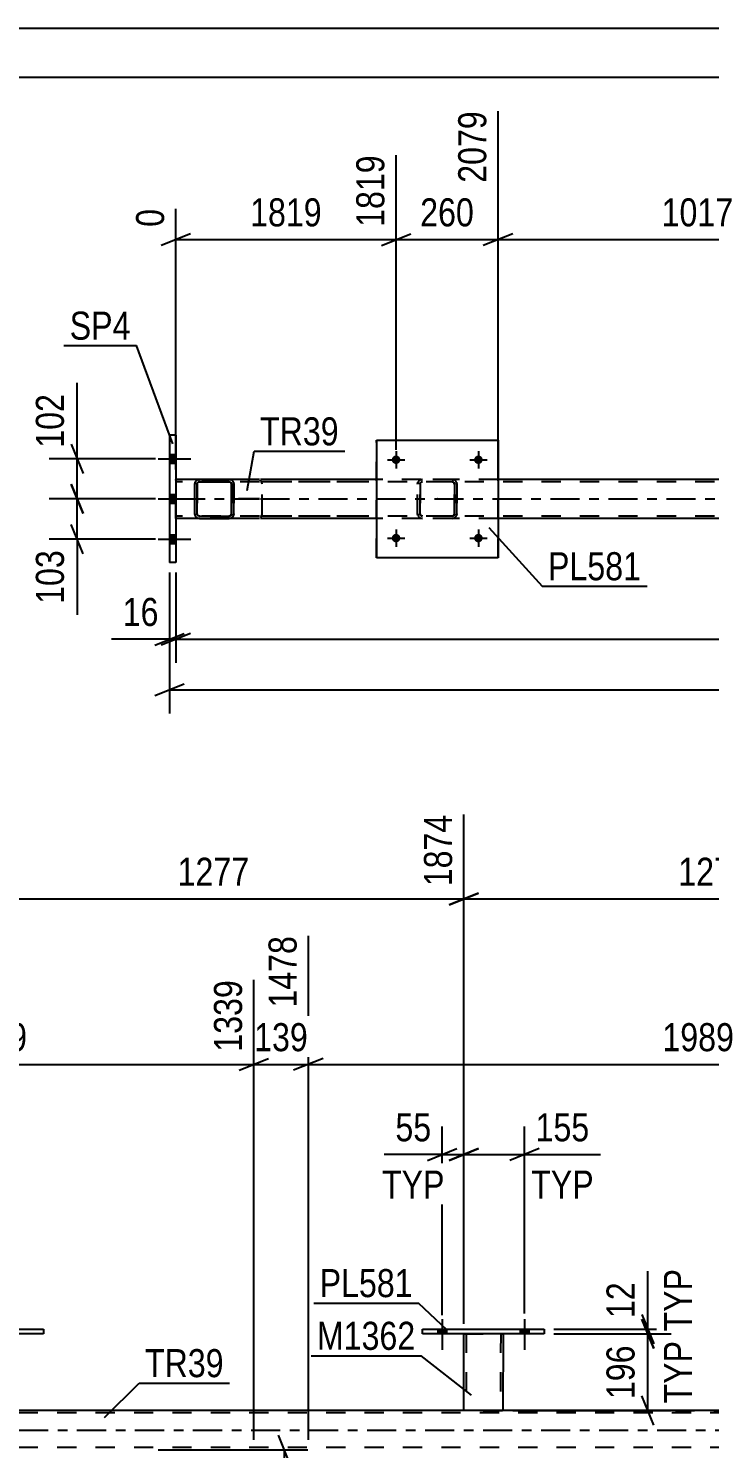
# Model space of a CAD drawing. Header units: millimetres. Extents: x 0 to 841, y 0 to 594.
# Drawn here: x 103.9 to 173.4, y 449 to 594 of the extents above; entities that cross this region are included whole.
import ezdxf

# ---------------------------------------------------------------- set-up
doc = ezdxf.new("R2010")
doc.units = ezdxf.units.MM
doc.linetypes.add('DXK_LINE_DOT2', pattern=[3.9198, 1.9599, -1.9599])
doc.linetypes.add('DXK_LINE_DOT3', pattern=[5.9187, 2.979, -0.9799, 0.9799, -0.9799])
doc.styles.add('Arial Narrow', font='ARIALN.TTF', dxfattribs={"height": 0.2})

# ---------------------------------------------------------------- blocks, each defined once
blk = doc.blocks.new('Unknown-247343265-1137')
at = {"color": 5, "linetype": 'Continuous'}
for p, q in [((841, 594), (0, 594)), ((836, 589), (5, 589))]:
    blk.add_line(p, q, dxfattribs=at)
blk = doc.blocks.new('Part-247343265-34377 - 2302')
at = {"color": 7, "linetype": 'DXK_LINE_DOT2'}
for p, q in [((137.34, 547.96), (127.58, 547.96)), ((137.34, 547.72), (127.58, 547.72)), ((127.74, 547.65), (127.74, 547.66)), ((127.78, 547.48), (127.74, 547.65)), ((127.78, 544.44), (127.78, 547.48)), ((137.34, 544.2), (127.58, 544.2)), ((137.34, 543.96), (127.58, 543.96)), ((127.74, 544.26), (127.78, 544.44))]:
    blk.add_line(p, q, dxfattribs=at)
for centre, start, end in [((127.29, 547.47), 23.8494, 53.8607), ((127.29, 544.46), 306.1393, 336.1506)]:
    blk.add_arc(centre, 0.492, start, end, dxfattribs=at)
blk = doc.blocks.new('Part-247343265-34385 - 2302')
at = {"color": 2, "linetype": 'Continuous'}
for p, q in [((118.96, 552.46), (118.32, 552.46)), ((118.32, 552.46), (118.32, 539.46)), ((118.96, 552.46), (118.96, 539.46)), ((118.96, 539.46), (118.32, 539.46))]:
    blk.add_line(p, q, dxfattribs=at)
blk = doc.blocks.new('Part-247343265-34478 - 2302')
at = {"color": 7, "linetype": 'DXK_LINE_DOT2'}
for p, q in [((143.63, 547.48), (143.66, 547.66)), ((143.67, 547.66), (143.63, 547.48)), ((143.63, 544.44), (143.63, 547.48)), ((143.63, 547.48), (143.63, 547.48)), ((143.63, 544.44), (143.63, 547.48)), ((143.87, 547.48), (143.89, 547.57)), ((143.88, 547.57), (143.87, 547.48)), ((143.87, 544.44), (143.87, 547.48)), ((143.87, 547.48), (143.87, 547.48)), ((143.87, 547.48), (143.87, 544.44)), ((143.94, 547.65), (143.88, 547.57)), ((143.89, 547.57), (143.94, 547.65)), ((143.92, 547.92), (144.11, 547.96)), ((144.11, 547.96), (143.93, 547.92)), ((143.94, 547.65), (144.02, 547.7)), ((144.01, 547.7), (143.94, 547.65)), ((144.11, 547.72), (144.01, 547.7)), ((144.02, 547.7), (144.11, 547.72)), ((147.15, 547.96), (144.11, 547.96)), ((147.15, 547.72), (144.11, 547.72)), ((147.15, 547.96), (147.33, 547.92)), ((147.34, 547.92), (147.15, 547.96)), ((147.15, 547.72), (147.24, 547.7)), ((147.24, 547.7), (147.15, 547.72)), ((147.24, 547.7), (147.32, 547.65)), ((147.32, 547.65), (147.24, 547.7)), ((147.32, 547.65), (147.37, 547.57)), ((147.37, 547.57), (147.32, 547.65)), ((147.37, 547.57), (147.39, 547.48)), ((147.39, 547.48), (147.37, 547.57)), ((147.39, 544.44), (147.39, 547.48)), ((147.39, 547.48), (147.39, 547.48)), ((147.39, 547.48), (147.39, 544.44)), ((147.59, 547.66), (147.63, 547.48)), ((147.63, 547.48), (147.6, 547.66)), ((147.63, 544.44), (147.63, 547.48)), ((147.63, 547.48), (147.63, 547.48)), ((147.63, 547.48), (147.63, 544.44)), ((143.63, 544.44), (143.63, 544.44)), ((143.66, 544.26), (143.63, 544.44)), ((143.63, 544.44), (143.67, 544.26)), ((143.87, 544.44), (143.87, 544.44)), ((143.89, 544.35), (143.87, 544.44)), ((143.87, 544.44), (143.88, 544.35)), ((143.88, 544.35), (143.94, 544.27)), ((143.94, 544.27), (143.89, 544.35)), ((144.11, 543.96), (143.92, 544)), ((143.93, 544), (144.11, 543.96)), ((144.02, 544.22), (143.94, 544.27)), ((143.94, 544.27), (144.01, 544.22)), ((144.01, 544.22), (144.11, 544.2)), ((144.11, 544.2), (144.02, 544.22)), ((147.15, 544.2), (144.11, 544.2)), ((147.15, 543.96), (144.11, 543.96)), ((147.24, 544.22), (147.15, 544.2)), ((147.15, 544.2), (147.24, 544.22)), ((147.33, 544), (147.15, 543.96)), ((147.15, 543.96), (147.34, 544)), ((147.32, 544.27), (147.24, 544.22)), ((147.24, 544.22), (147.32, 544.27)), ((147.37, 544.35), (147.32, 544.27)), ((147.32, 544.27), (147.37, 544.35)), ((147.39, 544.44), (147.37, 544.35)), ((147.37, 544.35), (147.39, 544.44)), ((147.39, 544.44), (147.39, 544.44)), ((147.63, 544.44), (147.59, 544.26)), ((147.6, 544.26), (147.63, 544.44)), ((147.63, 544.44), (147.63, 544.44))]:
    blk.add_line(p, q, dxfattribs=at)
at = {"color": 7, "linetype": 'DXK_LINE_DOT3'}
blk.add_line((145.64, 545.96), (145.62, 545.96), dxfattribs=at)
at = {"color": 7, "linetype": 'DXK_LINE_DOT2'}
for centre, start, end in [((144.11, 547.48), 112.5, 157.5), ((144.11, 547.48), 112.5, 157.5), ((147.15, 547.48), 22.5, 67.5), ((147.15, 547.48), 22.5, 67.5), ((144.11, 544.44), 202.5, 247.5), ((144.11, 544.44), 202.5, 247.5), ((147.15, 544.44), 292.5, 337.5), ((147.15, 544.44), 292.5, 337.5)]:
    blk.add_arc(centre, 0.48, start, end, dxfattribs=at)
blk = doc.blocks.new('Part-247343265-34479 - 2302')
at = {"color": 2, "linetype": 'Continuous'}
for p, q in [((139.43, 551.96), (139.43, 539.96)), ((139.43, 551.96), (151.83, 551.96)), ((151.83, 551.96), (151.83, 539.96)), ((151.83, 539.96), (139.43, 539.96))]:
    blk.add_line(p, q, dxfattribs=at)
at = {"color": 7, "linetype": 'DXK_LINE_DOT2'}
for p, q in [((139.43, 539.96), (139.43, 551.96)), ((151.83, 539.96), (151.83, 551.96))]:
    blk.add_line(p, q, dxfattribs=at)
blk = doc.blocks.new('Part-247343265-34480 - 2302')
at = {"color": 7, "linetype": 'DXK_LINE_DOT3'}
blk.add_line((127.48, 545.96), (125.34, 545.96), dxfattribs=at)
blk = doc.blocks.new('Part-247343265-34482 - 2302')
at = {"color": 2, "linetype": 'Continuous'}
for p, q in [((120.92, 547.66), (120.88, 547.48)), ((120.88, 544.44), (120.88, 547.48)), ((120.88, 547.48), (120.88, 547.48)), ((121.12, 547.48), (121.14, 547.57)), ((121.12, 544.44), (121.12, 547.48)), ((121.12, 547.48), (121.12, 547.48)), ((121.14, 547.57), (121.19, 547.65)), ((121.36, 547.96), (121.18, 547.92)), ((121.19, 547.65), (121.27, 547.7)), ((121.27, 547.7), (121.36, 547.72)), ((121.36, 547.96), (124.4, 547.96)), ((121.36, 547.96), (121.36, 547.96)), ((121.36, 547.72), (124.4, 547.72)), ((121.36, 547.72), (121.36, 547.72)), ((124.4, 547.96), (124.4, 547.96)), ((124.58, 547.92), (124.4, 547.96)), ((124.4, 547.72), (124.4, 547.72)), ((124.4, 547.72), (124.49, 547.7)), ((124.49, 547.7), (124.57, 547.65)), ((124.57, 547.65), (124.62, 547.57)), ((124.62, 547.57), (124.64, 547.48)), ((124.64, 544.44), (124.64, 547.48)), ((124.64, 547.48), (124.64, 547.48)), ((124.88, 547.48), (124.84, 547.66)), ((124.88, 544.44), (124.88, 547.48)), ((124.88, 547.48), (124.88, 547.48)), ((120.88, 544.44), (120.88, 544.44)), ((120.88, 544.44), (120.92, 544.26)), ((121.12, 544.44), (121.12, 544.44)), ((121.14, 544.35), (121.12, 544.44)), ((121.14, 544.35), (121.19, 544.27)), ((121.18, 544), (121.36, 543.96)), ((121.19, 544.27), (121.27, 544.22)), ((121.36, 544.2), (121.27, 544.22)), ((121.36, 544.2), (124.4, 544.2)), ((121.36, 544.2), (121.36, 544.2)), ((121.36, 543.96), (124.4, 543.96)), ((121.36, 543.96), (121.36, 543.96)), ((124.49, 544.22), (124.4, 544.2)), ((124.4, 544.2), (124.4, 544.2)), ((124.4, 543.96), (124.58, 544)), ((124.4, 543.96), (124.4, 543.96)), ((124.57, 544.27), (124.49, 544.22)), ((124.62, 544.35), (124.57, 544.27)), ((124.64, 544.44), (124.62, 544.35)), ((124.64, 544.44), (124.64, 544.44)), ((124.84, 544.26), (124.88, 544.44)), ((124.88, 544.44), (124.88, 544.44))]:
    blk.add_line(p, q, dxfattribs=at)
at = {"color": 7, "linetype": 'DXK_LINE_DOT2'}
for p, q in [((120.88, 547.48), (120.92, 547.66)), ((120.88, 544.44), (120.88, 547.48)), ((121.14, 547.57), (121.12, 547.48)), ((121.12, 547.48), (121.12, 544.44)), ((121.19, 547.65), (121.14, 547.57)), ((121.18, 547.92), (121.36, 547.96)), ((121.27, 547.7), (121.19, 547.65)), ((121.36, 547.72), (121.27, 547.7)), ((121.36, 547.96), (124.4, 547.96)), ((124.4, 547.72), (121.36, 547.72)), ((124.4, 547.96), (124.58, 547.92)), ((124.4, 547.72), (124.4, 547.72)), ((124.49, 547.7), (124.49, 547.7)), ((124.57, 547.65), (124.57, 547.65)), ((124.64, 547.48), (124.62, 547.57)), ((124.64, 547.48), (124.64, 544.44)), ((124.84, 547.66), (124.88, 547.48)), ((124.88, 547.48), (124.88, 544.44)), ((120.92, 544.26), (120.88, 544.44)), ((121.12, 544.44), (121.14, 544.35)), ((121.14, 544.35), (121.14, 544.35)), ((121.36, 543.96), (121.18, 544)), ((121.36, 544.2), (124.4, 544.2)), ((121.36, 543.96), (124.4, 543.96)), ((124.4, 544.2), (124.49, 544.22)), ((124.58, 544), (124.4, 543.96)), ((124.49, 544.22), (124.57, 544.27)), ((124.57, 544.27), (124.62, 544.35)), ((124.62, 544.35), (124.64, 544.44)), ((124.88, 544.44), (124.84, 544.26))]:
    blk.add_line(p, q, dxfattribs=at)
at = {"color": 2, "linetype": 'Continuous'}
for centre, start, end in [((121.36, 547.48), 112.5001, 157.5001), ((124.4, 547.48), 22.5001, 67.5001), ((121.36, 544.44), 202.5001, 247.5001), ((124.4, 544.44), 292.5001, 337.5001)]:
    blk.add_arc(centre, 0.48, start, end, dxfattribs=at)
at = {"color": 7, "linetype": 'DXK_LINE_DOT2'}
for centre, start, end in [((121.36, 547.48), 112.5001, 157.5001), ((124.4, 547.48), 22.5001, 67.5001), ((121.36, 544.44), 202.5001, 247.5001), ((124.4, 544.44), 292.5001, 337.5001)]:
    blk.add_arc(centre, 0.48, start, end, dxfattribs=at)
blk = doc.blocks.new('Part-247343265-34483 - 2302')
at = {"color": 2, "linetype": 'Continuous'}
for p, q in [((127.48, 547.96), (118.96, 547.96)), ((139.43, 547.96), (127.58, 547.96)), ((190.51, 547.96), (151.83, 547.96)), ((121.36, 543.96), (118.96, 543.96)), ((127.48, 543.96), (124.41, 543.96)), ((139.43, 543.96), (127.58, 543.96)), ((190.51, 543.96), (151.83, 543.96))]:
    blk.add_line(p, q, dxfattribs=at)
at = {"color": 7, "linetype": 'DXK_LINE_DOT2'}
for p, q in [((118.96, 543.96), (118.96, 547.96)), ((127.48, 547.72), (118.96, 547.72)), ((789.32, 547.72), (127.58, 547.72)), ((151.83, 547.96), (139.43, 547.96)), ((127.48, 544.2), (118.96, 544.2)), ((124.41, 543.96), (121.36, 543.96)), ((789.32, 544.2), (127.58, 544.2)), ((151.83, 543.96), (139.43, 543.96))]:
    blk.add_line(p, q, dxfattribs=at)
at = {"color": 7, "linetype": 'DXK_LINE_DOT3'}
for p, q in [((118.96, 545.96), (127.48, 545.96)), ((127.58, 545.96), (789.32, 545.96))]:
    blk.add_line(p, q, dxfattribs=at)
blk = doc.blocks.new('Bolt-247343265-34486 - 2302')
at = {"linetype": 'Continuous'}
for points in [[(118.96, 549.62), (118.96, 550.5), (118.32, 550.5), (118.32, 549.62)], [(118.96, 549.62), (118.96, 550.5), (118.32, 550.5), (118.32, 549.62)], [(118.96, 549.62), (118.96, 550.5), (118.32, 550.5), (118.32, 549.62)], [(118.96, 545.52), (118.96, 546.4), (118.32, 546.4), (118.32, 545.52)], [(118.96, 545.52), (118.96, 546.4), (118.32, 546.4), (118.32, 545.52)], [(118.96, 541.42), (118.96, 542.3), (118.32, 542.3), (118.32, 541.42)], [(118.96, 541.42), (118.96, 542.3), (118.32, 542.3), (118.32, 541.42)], [(118.96, 541.42), (118.96, 542.3), (118.32, 542.3), (118.32, 541.42)]]:
    blk.add_hatch(color=1, dxfattribs=at).paths.add_polyline_path(points)
at = {"color": 1, "linetype": 'Continuous'}
for p, q in [((117.16, 550.06), (120.48, 550.06)), ((117.16, 550.06), (120.48, 550.06)), ((117.16, 550.06), (120.48, 550.06)), ((118.32, 550.5), (118.96, 550.5)), ((118.32, 550.5), (118.96, 550.5)), ((118.32, 550.5), (118.96, 550.5)), ((118.32, 549.62), (118.96, 549.62)), ((118.32, 549.62), (118.96, 549.62)), ((118.32, 549.62), (118.96, 549.62)), ((117.16, 545.96), (120.48, 545.96)), ((117.16, 545.96), (120.48, 545.96)), ((118.32, 546.4), (118.96, 546.4)), ((118.32, 546.4), (118.96, 546.4)), ((118.32, 545.52), (118.96, 545.52)), ((118.32, 545.52), (118.96, 545.52)), ((118.32, 542.3), (118.96, 542.3)), ((118.32, 542.3), (118.96, 542.3)), ((118.32, 542.3), (118.96, 542.3)), ((117.16, 541.86), (120.48, 541.86)), ((117.16, 541.86), (120.48, 541.86)), ((117.16, 541.86), (120.48, 541.86)), ((118.32, 541.42), (118.96, 541.42)), ((118.32, 541.42), (118.96, 541.42)), ((118.32, 541.42), (118.96, 541.42))]:
    blk.add_line(p, q, dxfattribs=at)
blk = doc.blocks.new('Bolt-247343265-34519 - 2302')
at = {"linetype": 'Continuous'}
for points in [[(141.87, 541.96, -1), (140.99, 541.96, -1)], [(150.27, 541.96, -1), (149.39, 541.96, -1)]]:
    blk.add_hatch(color=1, dxfattribs=at).paths.add_polyline_path(points)
at = {"color": 1, "linetype": 'Continuous'}
for p, q in [((141.43, 542.84), (141.43, 541.08)), ((149.83, 542.84), (149.83, 541.08)), ((140.55, 541.96), (142.31, 541.96)), ((148.95, 541.96), (150.71, 541.96))]:
    blk.add_line(p, q, dxfattribs=at)
blk = doc.blocks.new('Bolt-247343265-34520 - 2302')
at = {"linetype": 'Continuous'}
for points in [[(141.87, 549.96, -1), (140.99, 549.96, -1)], [(150.27, 549.96, -1), (149.39, 549.96, -1)]]:
    blk.add_hatch(color=1, dxfattribs=at).paths.add_polyline_path(points)
at = {"color": 1, "linetype": 'Continuous'}
for p, q in [((140.55, 549.96), (142.31, 549.96)), ((141.43, 550.84), (141.43, 549.08)), ((148.95, 549.96), (150.71, 549.96)), ((149.83, 550.84), (149.83, 549.08))]:
    blk.add_line(p, q, dxfattribs=at)
blk = doc.blocks.new('Bolt-247343265-35650 - 2635')
at = {"linetype": 'Continuous'}
for points in [[(145.7, 460.73), (146.58, 460.73), (146.58, 461.21), (145.7, 461.21)], [(154.1, 460.73), (154.98, 460.73), (154.98, 461.21), (154.1, 461.21)]]:
    blk.add_hatch(color=1, dxfattribs=at).paths.add_polyline_path(points)
at = {"color": 1, "linetype": 'Continuous'}
for p, q in [((145.7, 461.21), (145.7, 460.73)), ((146.14, 462.21), (146.14, 459.09)), ((146.58, 461.21), (146.58, 460.73)), ((154.1, 461.21), (154.1, 460.73)), ((154.54, 462.21), (154.54, 459.09)), ((154.98, 461.21), (154.98, 460.73))]:
    blk.add_line(p, q, dxfattribs=at)
blk = doc.blocks.new('Part-247343265-35610 - 2635')
at = {"color": 2, "linetype": 'Continuous'}
for p, q in [((144.14, 460.73), (144.14, 461.21)), ((144.14, 461.21), (156.54, 461.21)), ((156.54, 461.21), (156.54, 460.73)), ((156.54, 460.73), (144.14, 460.73))]:
    blk.add_line(p, q, dxfattribs=at)
blk = doc.blocks.new('Part-247343265-35614 - 2635')
at = {"color": 7, "linetype": 'DXK_LINE_DOT2'}
for p, q in [((779.1, 452.65), (73.36, 452.65)), ((150.33, 452.89), (779.1, 452.89)), ((152.33, 452.89), (150.33, 452.89)), ((779.1, 449.13), (73.36, 449.13))]:
    blk.add_line(p, q, dxfattribs=at)
at = {"color": 2, "linetype": 'Continuous'}
for p, q in [((150.33, 452.89), (101.25, 452.89)), ((199.42, 452.89), (152.33, 452.89))]:
    blk.add_line(p, q, dxfattribs=at)
at = {"color": 7, "linetype": 'DXK_LINE_DOT3'}
blk.add_line((73.36, 450.89), (779.1, 450.89), dxfattribs=at)
blk = doc.blocks.new('Part-247343265-35609 - 2635')
at = {"color": 2, "linetype": 'Continuous'}
for p, q in [((148.33, 452.89), (148.34, 460.73)), ((152.34, 460.73), (152.33, 452.88)), ((152.29, 452.88), (148.33, 452.89)), ((152.33, 452.88), (152.29, 452.88))]:
    blk.add_line(p, q, dxfattribs=at)
at = {"color": 7, "linetype": 'DXK_LINE_DOT2'}
for p, q in [((148.34, 460.73), (152.34, 460.73)), ((148.34, 460.73), (148.34, 460.73)), ((148.34, 460.73), (148.34, 460.73)), ((148.58, 460.73), (148.57, 452.89)), ((152.1, 460.73), (152.09, 452.88)), ((152.34, 460.73), (152.34, 460.73)), ((152.34, 460.73), (152.34, 460.73)), ((152.07, 452.88), (152.09, 452.88))]:
    blk.add_line(p, q, dxfattribs=at)
blk = doc.blocks.new('Part-247343265-35612 - 2635')
at = {"color": 2, "linetype": 'Continuous'}
for p, q in [((93.06, 460.73), (93.06, 461.21)), ((93.06, 461.21), (105.46, 461.21)), ((105.46, 461.21), (105.46, 460.73)), ((105.46, 460.73), (93.06, 460.73))]:
    blk.add_line(p, q, dxfattribs=at)
blk = doc.blocks.new('Bolt-247343265-35651 - 2635')
at = {"linetype": 'Continuous'}
for points in [[(145.7, 460.73), (146.58, 460.73), (146.58, 461.21), (145.7, 461.21)], [(154.1, 460.73), (154.98, 460.73), (154.98, 461.21), (154.1, 461.21)]]:
    blk.add_hatch(color=1, dxfattribs=at).paths.add_polyline_path(points)
at = {"color": 1, "linetype": 'Continuous'}
for p, q in [((145.7, 461.21), (145.7, 460.73)), ((146.14, 462.21), (146.14, 459.09)), ((146.58, 461.21), (146.58, 460.73)), ((154.1, 461.21), (154.1, 460.73)), ((154.54, 462.21), (154.54, 459.09)), ((154.98, 461.21), (154.98, 460.73))]:
    blk.add_line(p, q, dxfattribs=at)
blk = doc.blocks.new('StraightDimension-247343265-36784 - 2302')
at = {"color": 7, "linetype": 'Continuous'}
for p, q in [((118.32, 538.46), (118.32, 524.06)), ((119.82, 527.06), (116.82, 525.86)), ((118.32, 526.46), (789.96, 526.46))]:
    blk.add_line(p, q, dxfattribs=at)
blk = doc.blocks.new('StraightDimension-247343265-36829 - 2302')
at = {"color": 7, "linetype": 'Continuous'}
for p, q in [((118.96, 538.46), (118.96, 529.24)), ((120.46, 532.24), (117.46, 531.04)), ((118.96, 531.64), (789.32, 531.64))]:
    blk.add_line(p, q, dxfattribs=at)
blk = doc.blocks.new('StraightDimension-247343265-36830 - 2302')
at = {"color": 7, "linetype": 'Continuous'}
for p, q in [((118.32, 538.46), (118.32, 529.24)), ((118.96, 538.46), (118.96, 529.24)), ((116.82, 531.04), (119.82, 532.24)), ((120.46, 532.24), (117.46, 531.04)), ((118.32, 531.64), (112.41, 531.64)), ((118.32, 531.64), (112.41, 531.64)), ((118.32, 531.64), (118.96, 531.64))]:
    blk.add_line(p, q, dxfattribs=at)
at = {"color": 0}
blk.add_wipeout([(117.79, 532.39), (117.79, 536.59), (112.94, 536.59), (112.94, 532.39)], dxfattribs=at)
at = {"color": 3, "style": 'Arial Narrow'}
blk.add_text('16', height=2.863, dxfattribs=at).set_placement((113.54, 532.99))
blk = doc.blocks.new('StraightDimension-247343265-45049 - 2302')
at = {"color": 7, "linetype": 'Continuous'}
for p, q in [((151.83, 548.96), (151.83, 585.56)), ((192.51, 550.96), (192.51, 581.06)), ((153.33, 573.04), (150.33, 571.84)), ((191.01, 571.84), (194.01, 573.04)), ((151.83, 572.44), (192.51, 572.44))]:
    blk.add_line(p, q, dxfattribs=at)
at = {"color": 0}
blk.add_wipeout([(176.43, 573.19), (176.43, 577.39), (167.92, 577.39), (167.92, 573.19)], dxfattribs=at)
at = {"color": 3, "style": 'Arial Narrow'}
blk.add_text('1017', height=2.863, dxfattribs=at).set_placement((168.52, 573.79))
at = {"color": 0, "linetype": 'Continuous'}
blk.add_wipeout([(191.91, 581.66), (187.71, 581.66), (187.71, 573.14), (191.91, 573.14)], dxfattribs=at)
at = {"color": 3, "linetype": 'Continuous', "style": 'Arial Narrow'}
blk.add_text('3096', height=2.863, rotation=90.0002, dxfattribs=at).set_placement((191.31, 573.74))
blk = doc.blocks.new('StraightDimension-247343265-45050 - 2302')
at = {"color": 7, "linetype": 'Continuous'}
for p, q in [((151.83, 548.96), (151.83, 585.56)), ((141.43, 550.96), (141.43, 581.06)), ((139.93, 571.84), (142.93, 573.04)), ((153.33, 573.04), (150.33, 571.84)), ((141.43, 572.44), (151.83, 572.44))]:
    blk.add_line(p, q, dxfattribs=at)
at = {"color": 0}
blk.add_wipeout([(149.97, 573.19), (149.97, 577.39), (143.29, 577.39), (143.29, 573.19)], dxfattribs=at)
at = {"color": 3, "style": 'Arial Narrow'}
blk.add_text('260', height=2.863, dxfattribs=at).set_placement((143.89, 573.79))
at = {"color": 0, "linetype": 'Continuous'}
blk.add_wipeout([(151.23, 586.16), (147.03, 586.16), (147.03, 577.64), (151.23, 577.64)], dxfattribs=at)
at = {"color": 3, "linetype": 'Continuous', "style": 'Arial Narrow'}
blk.add_text('2079', height=2.863, rotation=90.0002, dxfattribs=at).set_placement((150.63, 578.24))
blk = doc.blocks.new('StraightDimension-247343265-45051 - 2302')
at = {"color": 7, "linetype": 'Continuous'}
for p, q in [((141.43, 550.96), (141.43, 581.06)), ((118.96, 548.96), (118.96, 575.57)), ((120.46, 573.04), (117.46, 571.84)), ((139.93, 571.84), (142.93, 573.04)), ((118.96, 572.44), (141.43, 572.44))]:
    blk.add_line(p, q, dxfattribs=at)
at = {"color": 0}
blk.add_wipeout([(134.45, 573.19), (134.45, 577.39), (125.94, 577.39), (125.94, 573.19)], dxfattribs=at)
at = {"color": 3, "style": 'Arial Narrow'}
blk.add_text('1819', height=2.863, dxfattribs=at).set_placement((126.54, 573.79))
at = {"color": 0, "linetype": 'Continuous'}
for points in [[(140.83, 581.66), (136.63, 581.66), (136.63, 573.14), (140.83, 573.14)], [(118.36, 576.17), (114.16, 576.17), (114.16, 573.14), (118.36, 573.14)]]:
    blk.add_wipeout(points, dxfattribs=at)
at = {"color": 3, "linetype": 'Continuous', "style": 'Arial Narrow'}
for s, height, p in [('1819', 2.863, (140.23, 573.74)), ('0', 2.86, (117.76, 573.74))]:
    blk.add_text(s, height=height, rotation=90.0002, dxfattribs=at).set_placement(p)
blk = doc.blocks.new('StraightDimension-247343265-45738 - 2302')
at = {"color": 7, "linetype": 'Continuous'}
for p, q in [((108.89, 550.06), (108.89, 557.8)), ((108.89, 550.06), (108.89, 557.8)), ((108.29, 551.56), (109.49, 548.56)), ((116.89, 550.06), (106.04, 550.06)), ((108.89, 545.96), (108.89, 550.06)), ((109.49, 544.46), (108.29, 547.46)), ((116.89, 545.96), (106.04, 545.96))]:
    blk.add_line(p, q, dxfattribs=at)
at = {"color": 0}
blk.add_wipeout([(108.14, 557.27), (103.94, 557.27), (103.94, 550.59), (108.14, 550.59)], dxfattribs=at)
at = {"color": 3, "style": 'Arial Narrow'}
blk.add_text('102', height=2.863, rotation=90.0002, dxfattribs=at).set_placement((107.54, 551.19))
blk = doc.blocks.new('StraightDimension-247343265-45739 - 2302')
at = {"color": 7, "linetype": 'Continuous'}
for p, q in [((108.29, 547.46), (109.49, 544.46)), ((116.89, 545.96), (106.04, 545.96)), ((108.89, 541.86), (108.89, 545.96)), ((109.49, 540.36), (108.29, 543.36)), ((116.89, 541.86), (106.04, 541.86)), ((108.89, 541.86), (108.89, 534.13)), ((108.89, 541.86), (108.89, 534.13))]:
    blk.add_line(p, q, dxfattribs=at)
at = {"color": 0}
blk.add_wipeout([(108.14, 541.34), (103.94, 541.34), (103.94, 534.65), (108.14, 534.65)], dxfattribs=at)
at = {"color": 3, "style": 'Arial Narrow'}
blk.add_text('103', height=2.863, rotation=90.0002, dxfattribs=at).set_placement((107.54, 535.25))
blk = doc.blocks.new('StraightDimension-247343265-46084 - 2635')
at = {"color": 7, "linetype": 'Continuous'}
for p, q in [((148.34, 461.73), (148.34, 513.74)), ((199.42, 461.73), (199.42, 513.74)), ((149.84, 505.72), (146.84, 504.52)), ((148.34, 505.12), (199.42, 505.12)), ((197.92, 504.52), (200.92, 505.72))]:
    blk.add_line(p, q, dxfattribs=at)
at = {"color": 0}
blk.add_wipeout([(178.13, 505.87), (178.13, 510.07), (169.62, 510.07), (169.62, 505.87)], dxfattribs=at)
at = {"color": 3, "style": 'Arial Narrow'}
blk.add_text('1277', height=2.863, dxfattribs=at).set_placement((170.22, 506.47))
at = {"color": 0, "linetype": 'Continuous'}
blk.add_wipeout([(198.82, 514.34), (194.62, 514.34), (194.62, 505.82), (198.82, 505.82)], dxfattribs=at)
at = {"color": 3, "linetype": 'Continuous', "style": 'Arial Narrow'}
blk.add_text('3151', height=2.863, rotation=90.0002, dxfattribs=at).set_placement((198.22, 506.42))
blk = doc.blocks.new('StraightDimension-247343265-46260 - 2635')
at = {"color": 7, "linetype": 'Continuous'}
for p, q in [((132.48, 449.89), (132.48, 501.35)), ((212.04, 449.89), (212.04, 496.85)), ((133.98, 488.83), (130.98, 487.63)), ((210.54, 487.63), (213.54, 488.83)), ((132.48, 488.23), (212.04, 488.23))]:
    blk.add_line(p, q, dxfattribs=at)
at = {"color": 0}
blk.add_wipeout([(176.52, 488.98), (176.52, 493.18), (168, 493.18), (168, 488.98)], dxfattribs=at)
at = {"color": 3, "style": 'Arial Narrow'}
blk.add_text('1989', height=2.863, dxfattribs=at).set_placement((168.6, 489.58))
at = {"color": 0, "linetype": 'Continuous'}
blk.add_wipeout([(211.44, 497.45), (207.24, 497.45), (207.24, 488.93), (211.44, 488.93)], dxfattribs=at)
at = {"color": 3, "linetype": 'Continuous', "style": 'Arial Narrow'}
blk.add_text('3467', height=2.863, rotation=90.0002, dxfattribs=at).set_placement((210.84, 489.53))
blk = doc.blocks.new('StraightDimension-247343265-46261 - 2635')
at = {"color": 7, "linetype": 'Continuous'}
for p, q in [((132.48, 449.89), (132.48, 501.35)), ((126.91, 449.89), (126.91, 496.85)), ((125.41, 487.63), (128.41, 488.83)), ((133.98, 488.83), (130.98, 487.63)), ((126.91, 488.23), (132.48, 488.23))]:
    blk.add_line(p, q, dxfattribs=at)
at = {"color": 0}
blk.add_wipeout([(133.04, 488.98), (133.04, 493.18), (126.35, 493.18), (126.35, 488.98)], dxfattribs=at)
at = {"color": 3, "style": 'Arial Narrow'}
blk.add_text('139', height=2.863, dxfattribs=at).set_placement((126.95, 489.58))
at = {"color": 0, "linetype": 'Continuous'}
blk.add_wipeout([(131.88, 501.95), (127.68, 501.95), (127.68, 493.43), (131.88, 493.43)], dxfattribs=at)
at = {"color": 3, "linetype": 'Continuous', "style": 'Arial Narrow'}
blk.add_text('1478', height=2.863, rotation=90.0002, dxfattribs=at).set_placement((131.28, 494.03))
blk = doc.blocks.new('StraightDimension-247343265-45964 - 2635')
at = {"color": 7, "linetype": 'Continuous'}
for p, q in [((130.63, 447.39), (129.43, 450.39)), ((117.17, 448.89), (132.43, 448.89)), ((130.03, 327.67), (130.03, 448.89)), ((129.43, 329.17), (130.63, 326.17)), ((109.24, 327.67), (132.43, 327.67))]:
    blk.add_line(p, q, dxfattribs=at)
at = {"color": 0}
blk.add_wipeout([(129.28, 392.53), (125.08, 392.53), (125.08, 384.02), (129.28, 384.02)], dxfattribs=at)
at = {"color": 3, "style": 'Arial Narrow'}
blk.add_text('3030', height=2.863, rotation=90.0002, dxfattribs=at).set_placement((128.68, 384.62))
blk = doc.blocks.new('StraightDimension-247343265-46085 - 2635')
at = {"color": 7, "linetype": 'Continuous'}
for p, q in [((148.34, 461.73), (148.34, 513.74)), ((97.26, 461.73), (97.26, 511.91)), ((98.76, 505.72), (95.76, 504.52)), ((97.26, 505.12), (148.34, 505.12)), ((146.84, 504.52), (149.84, 505.72))]:
    blk.add_line(p, q, dxfattribs=at)
at = {"color": 0}
blk.add_wipeout([(127.05, 505.87), (127.05, 510.07), (118.54, 510.07), (118.54, 505.87)], dxfattribs=at)
at = {"color": 3, "style": 'Arial Narrow'}
blk.add_text('1277', height=2.863, dxfattribs=at).set_placement((119.14, 506.47))
at = {"color": 0, "linetype": 'Continuous'}
blk.add_wipeout([(147.74, 514.34), (143.54, 514.34), (143.54, 505.82), (147.74, 505.82)], dxfattribs=at)
at = {"color": 3, "linetype": 'Continuous', "style": 'Arial Narrow'}
blk.add_text('1874', height=2.863, rotation=90.0002, dxfattribs=at).set_placement((147.14, 506.42))
blk = doc.blocks.new('StraightDimension-247343265-46262 - 2635')
at = {"color": 7, "linetype": 'Continuous'}
for p, q in [((126.91, 449.89), (126.91, 496.85)), ((73.36, 453.89), (73.36, 491.36)), ((74.86, 488.83), (71.86, 487.63)), ((125.41, 487.63), (128.41, 488.83)), ((73.36, 488.23), (126.91, 488.23))]:
    blk.add_line(p, q, dxfattribs=at)
at = {"color": 0}
blk.add_wipeout([(104.39, 488.98), (104.39, 493.18), (95.88, 493.18), (95.88, 488.98)], dxfattribs=at)
at = {"color": 3, "style": 'Arial Narrow'}
blk.add_text('1339', height=2.863, dxfattribs=at).set_placement((96.48, 489.58))
at = {"color": 0, "linetype": 'Continuous'}
for points in [[(126.31, 497.45), (122.11, 497.45), (122.11, 488.93), (126.31, 488.93)], [(72.76, 491.96), (68.56, 491.96), (68.56, 488.93), (72.76, 488.93)]]:
    blk.add_wipeout(points, dxfattribs=at)
at = {"color": 3, "linetype": 'Continuous', "style": 'Arial Narrow'}
for s, height, p in [('1339', 2.863, (125.71, 489.53)), ('0', 2.86, (72.16, 489.53))]:
    blk.add_text(s, height=height, rotation=90.0002, dxfattribs=at).set_placement(p)
blk = doc.blocks.new('StraightDimension-247343265-46622 - 2635')
at = {"color": 7, "linetype": 'Continuous'}
for p, q in [((148.34, 461.73), (148.34, 481.88)), ((154.54, 462.79), (154.54, 481.88)), ((146.84, 478.43), (149.84, 479.63)), ((148.34, 479.03), (154.54, 479.03)), ((156.04, 479.63), (153.04, 478.43)), ((154.54, 479.03), (162.27, 479.03)), ((154.54, 479.03), (162.27, 479.03))]:
    blk.add_line(p, q, dxfattribs=at)
at = {"color": 0}
blk.add_wipeout([(161.75, 479.78), (161.75, 483.98), (155.06, 483.98), (155.06, 479.78)], dxfattribs=at)
at = {"color": 0, "linetype": 'Continuous'}
blk.add_wipeout([(162.2, 473.93), (162.2, 478.13), (154.61, 478.13), (154.61, 473.93)], dxfattribs=at)
at = {"color": 3, "style": 'Arial Narrow'}
blk.add_text('155', height=2.863, dxfattribs=at).set_placement((155.66, 480.38))
at = {"color": 3, "linetype": 'Continuous', "style": 'Arial Narrow'}
blk.add_text('TYP', height=2.863, dxfattribs=at).set_placement((155.21, 474.53))
blk = doc.blocks.new('StraightDimension-247343265-46623 - 2635')
at = {"color": 7, "linetype": 'Continuous'}
for p, q in [((146.14, 462.62), (146.14, 481.88)), ((148.34, 461.73), (148.34, 481.88)), ((146.14, 479.03), (140.23, 479.03)), ((146.14, 479.03), (140.23, 479.03)), ((144.64, 478.43), (147.64, 479.63)), ((146.14, 479.03), (148.34, 479.03)), ((149.84, 479.63), (146.84, 478.43))]:
    blk.add_line(p, q, dxfattribs=at)
at = {"color": 0}
blk.add_wipeout([(145.61, 479.78), (145.61, 483.98), (140.76, 483.98), (140.76, 479.78)], dxfattribs=at)
at = {"color": 0, "linetype": 'Continuous'}
blk.add_wipeout([(146.98, 473.93), (146.98, 478.13), (139.39, 478.13), (139.39, 473.93)], dxfattribs=at)
at = {"color": 3, "style": 'Arial Narrow'}
blk.add_text('55', height=2.863, dxfattribs=at).set_placement((141.36, 480.38))
at = {"color": 3, "linetype": 'Continuous', "style": 'Arial Narrow'}
blk.add_text('TYP', height=2.863, dxfattribs=at).set_placement((139.99, 474.53))
blk = doc.blocks.new('StraightDimension-247343265-46665 - 2635')
at = {"color": 7, "linetype": 'Continuous'}
for p, q in [((167.11, 461.21), (167.11, 467.11)), ((167.11, 461.21), (167.11, 467.11)), ((166.51, 462.71), (167.71, 459.71)), ((157.54, 461.21), (169.51, 461.21)), ((167.71, 459.23), (166.51, 462.23)), ((167.11, 460.73), (167.11, 461.21)), ((157.54, 460.73), (169.51, 460.73))]:
    blk.add_line(p, q, dxfattribs=at)
at = {"color": 0, "linetype": 'Continuous'}
blk.add_wipeout([(172.21, 467.95), (168.01, 467.95), (168.01, 460.36), (172.21, 460.36)], dxfattribs=at)
at = {"color": 0}
blk.add_wipeout([(166.36, 466.59), (162.16, 466.59), (162.16, 461.73), (166.36, 461.73)], dxfattribs=at)
at = {"color": 3, "linetype": 'Continuous', "style": 'Arial Narrow'}
blk.add_text('TYP', height=2.863, rotation=90.0002, dxfattribs=at).set_placement((171.61, 460.96))
at = {"color": 3, "style": 'Arial Narrow'}
blk.add_text('12', height=2.863, rotation=90.0002, dxfattribs=at).set_placement((165.76, 462.33))
blk = doc.blocks.new('StraightDimension-247343265-46666 - 2635')
at = {"color": 7, "linetype": 'Continuous'}
for p, q in [((166.51, 462.23), (167.71, 459.23)), ((157.54, 460.73), (169.51, 460.73)), ((167.11, 452.89), (167.11, 460.73)), ((167.71, 451.39), (166.51, 454.39)), ((153.33, 452.89), (169.51, 452.89))]:
    blk.add_line(p, q, dxfattribs=at)
at = {"color": 0}
blk.add_wipeout([(166.36, 460.15), (162.16, 460.15), (162.16, 453.46), (166.36, 453.46)], dxfattribs=at)
at = {"color": 0, "linetype": 'Continuous'}
blk.add_wipeout([(172.21, 460.6), (168.01, 460.6), (168.01, 453.01), (172.21, 453.01)], dxfattribs=at)
at = {"color": 3, "linetype": 'Continuous', "style": 'Arial Narrow'}
blk.add_text('TYP', height=2.863, rotation=90.0002, dxfattribs=at).set_placement((171.61, 453.61))
at = {"color": 3, "style": 'Arial Narrow'}
blk.add_text('196', height=2.863, rotation=90.0002, dxfattribs=at).set_placement((165.76, 454.06))
blk = doc.blocks.new('Mark-247343265-45805 - 2302')
at = {"color": 0}
blk.add_wipeout([(166.44, 537.66), (166.44, 540.66), (156.93, 540.66), (156.93, 537.66)], dxfattribs=at)
blk.add_wipeout([(166.44, 537.66), (166.44, 540.66), (156.93, 540.66), (156.93, 537.66)], dxfattribs=at)
at = {"color": 30, "linetype": 'Continuous'}
for p, q in [((150.9, 543.04), (156.33, 537.06)), ((156.33, 537.06), (167.04, 537.06))]:
    blk.add_line(p, q, dxfattribs=at)
at = {"color": 3, "style": 'Arial Narrow'}
blk.add_text('PL581', height=2.863, dxfattribs=at).set_placement((156.93, 537.66))
blk = doc.blocks.new('Mark-247343265-35742 - 2302')
at = {"color": 0}
blk.add_wipeout([(135.59, 551.43), (135.59, 554.43), (127.55, 554.43), (127.55, 551.43)], dxfattribs=at)
blk.add_wipeout([(135.59, 551.43), (135.59, 554.43), (127.55, 554.43), (127.55, 551.43)], dxfattribs=at)
at = {"color": 30, "linetype": 'Continuous'}
for p, q in [((126.24, 546.83), (126.95, 550.83)), ((126.95, 550.83), (136.19, 550.83))]:
    blk.add_line(p, q, dxfattribs=at)
at = {"color": 3, "style": 'Arial Narrow'}
blk.add_text('TR39', height=2.863, dxfattribs=at).set_placement((127.55, 551.43))
blk = doc.blocks.new('Mark-247343265-47925 - 2302')
at = {"color": 0}
blk.add_wipeout([(114.34, 562.22), (114.34, 565.22), (108.13, 565.22), (108.13, 562.22)], dxfattribs=at)
blk.add_wipeout([(114.34, 562.22), (114.34, 565.22), (108.13, 565.22), (108.13, 562.22)], dxfattribs=at)
at = {"color": 30, "linetype": 'Continuous'}
for p in [(107.53, 561.62), (118.66, 551.6)]:
    blk.add_line(p, (114.94, 561.62), dxfattribs=at)
at = {"color": 3, "style": 'Arial Narrow'}
blk.add_text('SP4', height=2.863, dxfattribs=at).set_placement((108.13, 562.22))
blk = doc.blocks.new('Mark-247343265-46758 - 2635')
at = {"color": 0}
blk.add_wipeout([(143.13, 464.47), (143.13, 467.47), (133.63, 467.47), (133.63, 464.47)], dxfattribs=at)
blk.add_wipeout([(143.13, 464.47), (143.13, 467.47), (133.63, 467.47), (133.63, 464.47)], dxfattribs=at)
at = {"color": 30, "linetype": 'Continuous'}
for p in [(133.03, 463.87), (146.63, 461.1)]:
    blk.add_line(p, (143.73, 463.87), dxfattribs=at)
at = {"color": 3, "style": 'Arial Narrow'}
blk.add_text('PL581', height=2.863, dxfattribs=at).set_placement((133.63, 464.47))
blk = doc.blocks.new('Mark-247343265-46058 - 2635')
at = {"color": 0}
blk.add_wipeout([(123.84, 456.3), (123.84, 459.3), (115.81, 459.3), (115.81, 456.3)], dxfattribs=at)
blk.add_wipeout([(123.84, 456.3), (123.84, 459.3), (115.81, 459.3), (115.81, 456.3)], dxfattribs=at)
at = {"color": 30, "linetype": 'Continuous'}
for p, q in [((111.67, 452.17), (115.21, 455.7)), ((115.21, 455.7), (124.44, 455.7))]:
    blk.add_line(p, q, dxfattribs=at)
at = {"color": 3, "style": 'Arial Narrow'}
blk.add_text('TR39', height=2.863, dxfattribs=at).set_placement((115.81, 456.3))
blk = doc.blocks.new('Mark-247343265-46755 - 2635')
at = {"color": 0}
blk.add_wipeout([(143.4, 459.09), (143.4, 462.09), (133.35, 462.09), (133.35, 459.09)], dxfattribs=at)
blk.add_wipeout([(143.4, 459.09), (143.4, 462.09), (133.35, 462.09), (133.35, 459.09)], dxfattribs=at)
at = {"color": 30, "linetype": 'Continuous'}
for p in [(132.75, 458.49), (149.14, 454.47)]:
    blk.add_line(p, (144, 458.49), dxfattribs=at)
at = {"color": 3, "style": 'Arial Narrow'}
blk.add_text('M1362', height=2.863, dxfattribs=at).set_placement((133.35, 459.09))

msp = doc.modelspace()

# ---------------------------------------------------------------- block references
for name in ['Unknown-247343265-1137', 'Part-247343265-34385 - 2302', 'Part-247343265-34479 - 2302', 'Bolt-247343265-34486 - 2302', 'Part-247343265-34483 - 2302', 'Bolt-247343265-34520 - 2302', 'Part-247343265-34482 - 2302', 'Part-247343265-34377 - 2302', 'Part-247343265-34478 - 2302', 'Part-247343265-34480 - 2302', 'Bolt-247343265-34519 - 2302', 'Part-247343265-35612 - 2635', 'Part-247343265-35610 - 2635', 'Bolt-247343265-35650 - 2635', 'Bolt-247343265-35651 - 2635', 'Part-247343265-35609 - 2635', 'Part-247343265-35614 - 2635']:
    msp.add_blockref(name, (0, 0))

# ---------------------------------------------------------------- next in the draw order: block references
for name in ['StraightDimension-247343265-45049 - 2302', 'StraightDimension-247343265-36784 - 2302', 'StraightDimension-247343265-46084 - 2635']:
    msp.add_blockref(name, (0, 0))

# ---------------------------------------------------------------- next in the draw order: block references
for name in ['StraightDimension-247343265-45050 - 2302', 'StraightDimension-247343265-36829 - 2302', 'StraightDimension-247343265-46260 - 2635']:
    msp.add_blockref(name, (0, 0))

# ---------------------------------------------------------------- next in the draw order: block references
for name in ['StraightDimension-247343265-45051 - 2302', 'Mark-247343265-45805 - 2302', 'StraightDimension-247343265-36830 - 2302', 'StraightDimension-247343265-46261 - 2635']:
    msp.add_blockref(name, (0, 0))

# ---------------------------------------------------------------- next in the draw order: block references
for name in ['StraightDimension-247343265-45738 - 2302', 'Mark-247343265-35742 - 2302', 'StraightDimension-247343265-46085 - 2635', 'StraightDimension-247343265-45964 - 2635']:
    msp.add_blockref(name, (0, 0))

# ---------------------------------------------------------------- next in the draw order: block references
for name in ['Mark-247343265-47925 - 2302', 'StraightDimension-247343265-45739 - 2302', 'StraightDimension-247343265-46262 - 2635', 'StraightDimension-247343265-46622 - 2635']:
    msp.add_blockref(name, (0, 0))

# ---------------------------------------------------------------- next in the draw order: block references
for name in ['StraightDimension-247343265-46623 - 2635', 'StraightDimension-247343265-46665 - 2635', 'Mark-247343265-46058 - 2635']:
    msp.add_blockref(name, (0, 0))

# ---------------------------------------------------------------- next in the draw order: block references
for name in ['Mark-247343265-46758 - 2635', 'StraightDimension-247343265-46666 - 2635']:
    msp.add_blockref(name, (0, 0))

# ---------------------------------------------------------------- next in the draw order: block references
msp.add_blockref('Mark-247343265-46755 - 2635', (0, 0))

doc.saveas('drawing.dxf')
